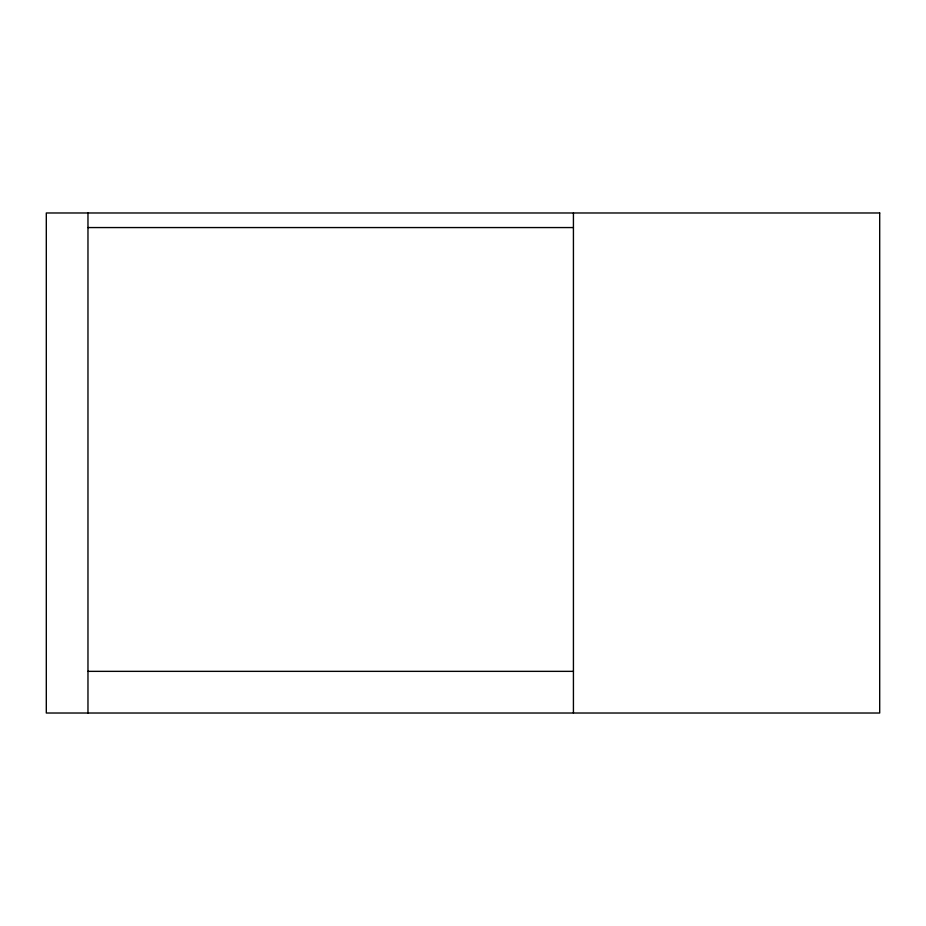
<?xml version="1.0" encoding="UTF-8"?>
<svg xmlns="http://www.w3.org/2000/svg" width="926" height="926" viewBox="0 0 926 926"><rect width="100%" height="100%" fill="white"/><g stroke="black" fill="none" stroke-linecap="round" stroke-linejoin="round"><path stroke-width="1.39" d="M87.97 227.564L573.425 227.564M87.97 671.35L573.425 671.35M573.425 212.98L573.425 713.02M87.97 212.98L87.97 713.02M879.7 212.98L46.3 212.98L46.3 713.02L879.7 713.02L879.7 212.98"/></g></svg>
